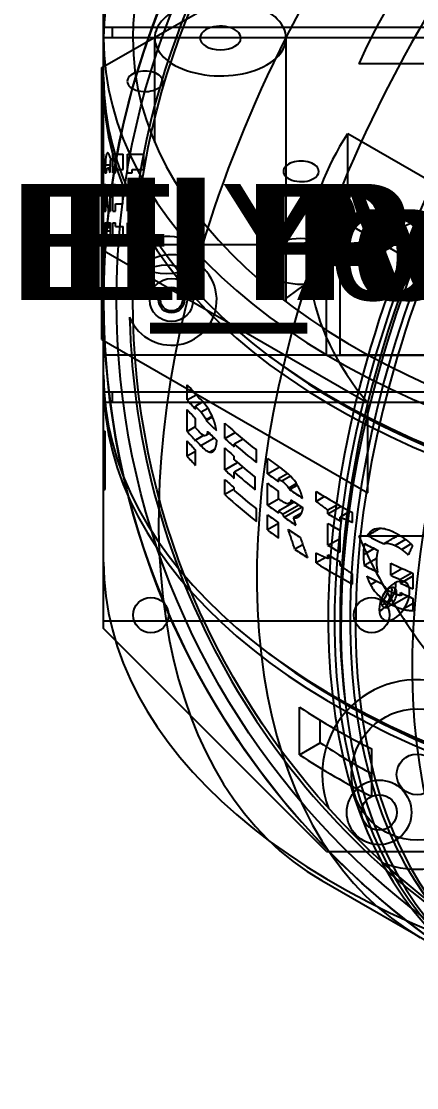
# Model space of a CAD drawing. Header units: millimetres. Extents: x 183.8 to 236.3, y 123.2 to 173.9.
# Drawn here: x 183.77 to 195.68, y 124.75 to 156.9 of the extents above; entities that cross this region are included whole.
import ezdxf
from ezdxf.enums import TextEntityAlignment as Align

# ---------------------------------------------------------------- set-up
doc = ezdxf.new("R2010")
doc.units = ezdxf.units.MM
for name, color, linetype in [('A_08_Drums_Az_Drum', 7, 'CONTINUOUS'), ('A_08_Drums_El_Pod_Cover_L', 7, 'CONTINUOUS'), ('A_08_Drums_El_Pod_Cover_R', 7, 'CONTINUOUS'), ('A_08_Drums_El_Pod_Ring_L', 7, 'CONTINUOUS'), ('A_08_Drums_El_Pod_Ring_R', 7, 'CONTINUOUS'), ('A_08_Drums_Yoke_Plate', 7, 'CONTINUOUS'), ('V_08_Drums_Az_Drum_0', 7, 'CONTINUOUS'), ('V_08_Drums_Az_Drum_1', 7, 'CONTINUOUS'), ('V_08_Drums_Az_Drum_2', 7, 'CONTINUOUS'), ('V_08_Drums_Az_Drum_3', 7, 'CONTINUOUS'), ('V_08_Drums_El_Pod_Cover_L_2', 7, 'CONTINUOUS'), ('V_08_Drums_El_Pod_Cover_L_3', 7, 'CONTINUOUS'), ('V_08_Drums_El_Pod_Cover_R_2', 7, 'CONTINUOUS'), ('V_08_Drums_El_Pod_Cover_R_3', 7, 'CONTINUOUS'), ('V_08_Drums_El_Pod_Ring_L_2', 7, 'CONTINUOUS'), ('V_08_Drums_El_Pod_Ring_L_3', 7, 'CONTINUOUS'), ('V_08_Drums_El_Pod_Ring_R_2', 7, 'CONTINUOUS'), ('V_08_Drums_El_Pod_Ring_R_3', 7, 'CONTINUOUS'), ('V_08_Drums_Yoke_Plate_0', 7, 'CONTINUOUS'), ('V_08_Drums_Yoke_Plate_1', 7, 'CONTINUOUS'), ('V_08_Drums_Yoke_Plate_2', 7, 'CONTINUOUS'), ('V_08_Drums_Yoke_Plate_3', 7, 'CONTINUOUS')]:
    doc.layers.add(name, color=color, linetype=linetype)
doc.styles.get("Standard").update_dxf_attribs({"font": 'arial.ttf'})

msp = doc.modelspace()

# ---------------------------------------------------------------- linework, layer by layer
at = {"layer": 'V_08_Drums_Az_Drum_0'}
for p, q in [((186.25, 156.725), (186.25, 158.176)), ((186.514, 156.417), (186.514, 156.725)), ((186.25, 145.729), (186.25, 156.417)), ((186.514, 145.421), (186.514, 145.729)), ((186.25, 138.824), (186.25, 145.421))]:
    msp.add_line(p, q, dxfattribs=at)
for points in [[(186.25, 156.725), (186.845, 156.725), (188.602, 156.725), (191.432, 156.725), (195.192, 156.725), (199.695, 156.725), (204.715, 156.725), (210, 156.725), (215.285, 156.725), (220.305, 156.725), (224.808, 156.725), (228.568, 156.725), (231.398, 156.725), (233.155, 156.725), (233.75, 156.725)], [(186.25, 156.417), (186.845, 156.417), (188.602, 156.417), (191.432, 156.417), (195.192, 156.417), (199.695, 156.417), (204.715, 156.417), (210, 156.417), (215.285, 156.417), (220.305, 156.417), (224.808, 156.417), (228.568, 156.417), (231.398, 156.417), (233.155, 156.417), (233.75, 156.417)], [(186.25, 145.729), (186.845, 145.729), (188.602, 145.729), (191.432, 145.729), (195.192, 145.729), (199.695, 145.729), (204.715, 145.729), (210, 145.729), (215.285, 145.729), (220.305, 145.729), (224.808, 145.729), (228.568, 145.729), (231.398, 145.729), (233.155, 145.729), (233.75, 145.729)], [(186.25, 145.421), (186.845, 145.421), (188.602, 145.421), (191.432, 145.421), (195.192, 145.421), (199.695, 145.421), (204.715, 145.421), (210, 145.421), (215.285, 145.421), (220.305, 145.421), (224.808, 145.421), (228.568, 145.421), (231.398, 145.421), (233.155, 145.421), (233.75, 145.421)], [(186.25, 138.824), (186.845, 138.824), (188.602, 138.824), (191.432, 138.824), (195.192, 138.824), (199.695, 138.824), (204.715, 138.824), (210, 138.824), (215.285, 138.824), (220.305, 138.824), (224.808, 138.824), (228.568, 138.824), (231.398, 138.824), (233.155, 138.824), (233.75, 138.824)]]:
    msp.add_open_spline(points, degree=1, dxfattribs=at)
at = {"layer": 'V_08_Drums_Az_Drum_1'}
for centre, radius in [((210, 148.5), 23.75), ((210, 148.5), 22.87), ((195.694, 134.194), 1.979), ((195.694, 134.194), 0.616)]:
    msp.add_circle(centre, radius, dxfattribs=at)
for start, end in [(0, -159.1293), (-110.8707, 0)]:
    msp.add_arc((195.694, 134.194), 2.859, start, end, dxfattribs=at)
at = {"layer": 'V_08_Drums_Az_Drum_2'}
for p, q in [((186.25, 156.725), (186.25, 158.176)), ((186.514, 156.417), (186.514, 156.725)), ((186.25, 152.898), (186.25, 156.417)), ((186.262, 152.529), (186.262, 152.898)), ((186.525, 152.335), (186.525, 152.898)), ((186.841, 152.436), (186.841, 152.898)), ((186.974, 152.335), (186.974, 152.898)), ((187.46, 152.436), (187.46, 152.898)), ((186.251, 152.335), (186.251, 152.469)), ((186.445, 152.567), (186.298, 152.567)), ((186.441, 152.473), (186.377, 152.473)), ((186.439, 152.442), (186.405, 152.442)), ((186.61, 152.335), (186.61, 152.436)), ((187.111, 152.335), (187.111, 152.436)), ((186.25, 151.983), (186.25, 152.335)), ((186.525, 152.335), (186.61, 152.335)), ((186.974, 152.335), (187.111, 152.335)), ((186.251, 151.174), (186.251, 151.983)), ((186.525, 151.174), (186.525, 151.983)), ((186.525, 151.983), (186.61, 151.983)), ((186.61, 151.86), (186.61, 151.983)), ((186.829, 151.398), (186.829, 151.86)), ((186.974, 151.174), (186.974, 151.983)), ((186.974, 151.983), (187.111, 151.983)), ((187.111, 151.86), (187.111, 151.983)), ((187.442, 151.398), (187.442, 151.86)), ((186.314, 151.549), (186.28, 151.549)), ((186.361, 151.302), (186.361, 151.745)), ((186.459, 151.745), (186.361, 151.745)), ((186.459, 151.174), (186.459, 151.745)), ((186.25, 150.822), (186.25, 151.174)), ((186.399, 151.174), (186.399, 151.302)), ((186.459, 151.302), (186.399, 151.302)), ((186.399, 151.174), (186.459, 151.174)), ((186.525, 151.174), (186.61, 151.174)), ((186.61, 151.174), (186.61, 151.398)), ((186.974, 151.174), (187.111, 151.174)), ((187.111, 151.174), (187.111, 151.398)), ((186.251, 150.688), (186.251, 150.822)), ((186.399, 150.714), (186.399, 150.822)), ((186.399, 150.822), (186.459, 150.822)), ((186.459, 150.374), (186.459, 150.822)), ((186.525, 150.259), (186.525, 150.822)), ((186.525, 150.822), (186.61, 150.822)), ((186.61, 150.721), (186.61, 150.822)), ((186.974, 150.259), (186.974, 150.822)), ((186.974, 150.822), (187.111, 150.822)), ((187.111, 150.721), (187.111, 150.822)), ((186.262, 150.259), (186.262, 150.629)), ((186.459, 150.579), (186.297, 150.579)), ((186.459, 150.677), (186.368, 150.677)), ((186.459, 150.688), (186.384, 150.688)), ((186.459, 150.714), (186.399, 150.714)), ((186.841, 150.259), (186.841, 150.721)), ((187.46, 150.259), (187.46, 150.721)), ((186.25, 145.729), (186.25, 150.259)), ((186.514, 145.421), (186.514, 145.729)), ((186.25, 144.542), (186.25, 145.421)), ((186.3, 142.782), (186.3, 144.542)), ((186.25, 138.824), (186.25, 142.782))]:
    msp.add_line(p, q, dxfattribs=at)
for points, degree in [([(186.25, 156.725), (186.399, 156.725), (186.845, 156.725), (187.583, 156.725), (188.602, 156.725), (189.89, 156.725), (191.432, 156.725), (193.206, 156.725), (195.192, 156.725), (197.364, 156.725), (199.695, 156.725), (202.156, 156.725), (204.715, 156.725), (207.341, 156.725), (210, 156.725)], 1), ([(186.25, 156.417), (186.399, 156.417), (186.845, 156.417), (187.583, 156.417), (188.602, 156.417), (189.89, 156.417), (191.432, 156.417), (193.206, 156.417), (195.192, 156.417), (197.364, 156.417), (199.695, 156.417), (202.156, 156.417), (204.715, 156.417), (207.341, 156.417), (210, 156.417)], 1), ([(186.25, 152.898), (186.25, 152.898), (186.262, 152.898)], 2), ([(186.414, 152.891), (186.392, 152.936), (186.371, 152.935)], 2), ([(186.456, 152.773), (186.435, 152.848), (186.414, 152.891)], 2), ([(186.456, 152.773), (186.434, 152.344)], 1), ([(186.525, 152.898), (186.654, 152.898), (186.841, 152.898)], 2), ([(186.974, 152.898), (187.187, 152.898), (187.46, 152.898)], 2), ([(186.262, 152.529), (186.254, 152.499), (186.251, 152.469)], 2), ([(186.298, 152.567), (186.292, 152.457), (186.289, 152.335)], 2), ([(186.335, 152.335), (186.35, 152.475), (186.377, 152.473)], 2), ([(186.377, 152.473), (186.39, 152.473), (186.405, 152.442)], 2), ([(186.405, 152.442), (186.42, 152.409), (186.434, 152.344)], 2), ([(186.61, 152.436), (186.712, 152.436), (186.841, 152.436)], 2), ([(187.111, 152.436), (187.271, 152.436), (187.46, 152.436)], 2), ([(186.25, 152.335), (186.251, 152.335)], 1), ([(186.289, 152.335), (186.308, 152.335), (186.335, 152.335)], 2), ([(186.289, 152.335), (186.335, 152.335)], 1), ([(186.525, 152.335), (186.565, 152.335), (186.61, 152.335)], 2), ([(186.974, 152.335), (187.04, 152.335), (187.111, 152.335)], 2), ([(186.25, 151.983), (186.251, 151.983)], 1), ([(186.282, 151.983), (186.28, 151.549)], 1), ([(186.282, 151.983), (186.297, 151.983), (186.318, 151.983)], 2), ([(186.282, 151.983), (186.318, 151.983)], 1), ([(186.314, 151.56), (186.313, 151.775), (186.318, 151.983)], 2), ([(186.525, 151.983), (186.565, 151.983), (186.61, 151.983)], 2), ([(186.61, 151.86), (186.707, 151.86), (186.829, 151.86)], 2), ([(186.974, 151.983), (187.04, 151.983), (187.111, 151.983)], 2), ([(187.111, 151.86), (187.264, 151.86), (187.442, 151.86)], 2), ([(186.28, 151.549), (186.282, 151.174)], 1), ([(186.317, 151.174), (186.313, 151.365), (186.314, 151.56)], 2), ([(186.361, 151.745), (186.402, 151.745), (186.459, 151.745)], 2), ([(186.25, 151.174), (186.251, 151.174)], 1), ([(186.282, 151.174), (186.296, 151.174), (186.317, 151.174)], 2), ([(186.282, 151.174), (186.317, 151.174)], 1), ([(186.361, 151.302), (186.399, 151.302)], 1), ([(186.399, 151.174), (186.426, 151.174), (186.459, 151.174)], 2), ([(186.525, 151.174), (186.565, 151.174), (186.61, 151.174)], 2), ([(186.61, 151.398), (186.707, 151.398), (186.829, 151.398)], 2), ([(186.974, 151.174), (187.04, 151.174), (187.111, 151.174)], 2), ([(187.111, 151.398), (187.264, 151.398), (187.442, 151.398)], 2), ([(186.25, 150.822), (186.251, 150.822)], 1), ([(186.288, 150.822), (186.306, 150.822), (186.332, 150.822)], 2), ([(186.288, 150.822), (186.291, 150.695), (186.297, 150.579)], 2), ([(186.288, 150.822), (186.332, 150.822)], 1), ([(186.368, 150.677), (186.353, 150.674), (186.339, 150.73), (186.332, 150.822)], 3), ([(186.399, 150.822), (186.426, 150.822), (186.459, 150.822)], 2), ([(186.525, 150.822), (186.565, 150.822), (186.61, 150.822)], 2), ([(186.974, 150.822), (187.04, 150.822), (187.111, 150.822)], 2), ([(186.251, 150.688), (186.254, 150.658), (186.262, 150.629)], 2), ([(186.384, 150.688), (186.376, 150.677), (186.368, 150.677)], 2), ([(186.399, 150.714), (186.384, 150.688)], 1), ([(186.61, 150.721), (186.712, 150.721), (186.841, 150.721)], 2), ([(187.111, 150.721), (187.271, 150.721), (187.46, 150.721)], 2), ([(186.25, 150.259), (186.25, 150.259), (186.262, 150.259)], 2), ([(186.367, 150.222), (186.388, 150.221), (186.411, 150.256)], 2), ([(186.411, 150.256), (186.435, 150.293), (186.459, 150.374)], 2), ([(186.525, 150.259), (186.654, 150.259), (186.841, 150.259)], 2), ([(186.974, 150.259), (187.187, 150.259), (187.46, 150.259)], 2), ([(186.25, 145.729), (186.399, 145.729), (186.845, 145.729), (187.583, 145.729), (188.602, 145.729), (189.89, 145.729), (191.432, 145.729), (193.206, 145.729), (195.192, 145.729), (197.364, 145.729), (199.695, 145.729), (202.156, 145.729), (204.715, 145.729), (207.341, 145.729), (210, 145.729)], 1), ([(186.25, 145.421), (186.399, 145.421), (186.845, 145.421), (187.583, 145.421), (188.602, 145.421), (189.89, 145.421), (191.432, 145.421), (193.206, 145.421), (195.192, 145.421), (197.364, 145.421), (199.695, 145.421), (202.156, 145.421), (204.715, 145.421), (207.341, 145.421), (210, 145.421)], 1), ([(186.25, 144.542), (186.25, 144.542), (186.3, 144.542)], 2), ([(186.25, 142.782), (186.25, 142.782), (186.3, 142.782)], 2), ([(186.25, 138.824), (186.399, 138.824), (186.845, 138.824), (187.583, 138.824), (188.602, 138.824), (189.89, 138.824), (191.432, 138.824), (193.206, 138.824), (195.192, 138.824), (197.364, 138.824), (199.695, 138.824), (202.156, 138.824), (204.715, 138.824), (207.341, 138.824), (210, 138.824)], 1)]:
    msp.add_open_spline(points, degree=degree, dxfattribs=at)
for points, knots in [([(186.371, 152.935), (186.354, 152.937), (186.34, 152.911), (186.328, 152.858), (186.314, 152.794), (186.304, 152.688), (186.298, 152.567)], [0, 0, 0, 0, 0.454529, 0.454529, 0.454529, 1, 1, 1, 1]), ([(186.297, 150.579), (186.302, 150.473), (186.31, 150.378), (186.321, 150.316), (186.334, 150.251), (186.349, 150.22), (186.367, 150.222)], [0, 0, 0, 0, 0.48643, 0.48643, 0.48643, 1, 1, 1, 1])]:
    msp.add_open_spline(points, degree=3, knots=knots, dxfattribs=at)
at = {"layer": 'V_08_Drums_Az_Drum_3'}
for p, q in [((186.25, 155.215), (186.25, 156.4)), ((187.789, 153.252), (187.789, 156.4)), ((191.748, 148.444), (191.748, 156.4)), ((186.25, 146.238), (186.25, 154.964)), ((186.25, 140.6), (186.25, 145.986)), ((188.77, 145.485), (188.77, 145.945)), ((188.77, 145.485), (189.041, 145.642)), ((189.244, 145.425), (189.019, 145.295)), ((188.77, 144.537), (188.77, 145.198)), ((189.019, 145.206), (189.019, 145.295)), ((189.393, 145.233), (189.187, 145.115)), ((189.019, 144.649), (189.019, 144.919)), ((189.526, 144.993), (189.335, 144.883)), ((189.9, 144.327), (189.9, 144.787)), ((188.77, 144.537), (189.019, 144.681)), ((189.261, 144.418), (189.019, 144.278)), ((189.441, 144.479), (189.333, 144.417)), ((189.9, 144.327), (190.213, 144.508)), ((188.77, 143.79), (188.77, 144.25)), ((189.019, 144.258), (189.019, 144.278)), ((189.584, 144.338), (189.18, 144.105)), ((190.45, 144.305), (190.187, 144.153)), ((190.187, 144.07), (190.187, 144.153)), ((189.019, 143.934), (188.77, 143.79)), ((189.019, 143.511), (189.019, 143.971)), ((189.606, 144.003), (189.454, 143.915)), ((189.9, 143.379), (189.9, 144.04)), ((190.187, 143.682), (190.187, 143.783)), ((190.853, 143.601), (190.853, 143.979)), ((189.9, 143.379), (190.282, 143.6)), ((190.45, 143.457), (190.187, 143.305)), ((191.189, 143.261), (191.189, 143.72)), ((191.189, 143.261), (191.54, 143.463)), ((189.9, 142.632), (189.9, 143.092)), ((190.187, 143.122), (190.187, 143.305)), ((190.819, 142.78), (190.819, 143.157)), ((191.801, 143.265), (191.523, 143.105)), ((191.523, 143.016), (191.523, 143.105)), ((191.88, 143.19), (191.617, 143.038)), ((190.187, 142.798), (189.9, 142.632)), ((190.187, 142.753), (190.187, 142.835)), ((191.189, 142.313), (191.189, 142.973)), ((192.063, 142.962), (191.829, 142.827)), ((191.189, 142.313), (191.523, 142.505)), ((191.523, 142.504), (191.523, 142.729)), ((192.654, 142.423), (192.654, 142.725)), ((192.908, 142.57), (192.654, 142.423)), ((190.853, 141.824), (190.853, 142.201)), ((191.993, 142.404), (191.523, 142.133)), ((191.523, 142.068), (191.523, 142.133)), ((192.131, 142.312), (191.657, 142.038)), ((191.685, 141.954), (192.213, 142.258)), ((193.311, 142.335), (193.009, 142.161)), ((193.009, 142.051), (193.407, 142.281)), ((193.009, 142.051), (193.009, 142.161)), ((193.68, 142.129), (193.372, 141.951)), ((191.189, 141.566), (191.189, 142.025)), ((192.215, 142.073), (191.962, 141.928)), ((193.372, 141.841), (193.372, 141.951)), ((193.75, 141.789), (193.75, 142.091)), ((191.523, 141.759), (191.189, 141.566)), ((191.523, 141.321), (191.523, 141.781)), ((193.009, 141.103), (193.009, 141.764)), ((193.372, 140.893), (193.372, 141.554)), ((194.401, 141.582), (194.308, 141.528)), ((193.009, 141.103), (193.372, 141.312)), ((195.344, 141.282), (195.029, 141.1)), ((192.251, 141.12), (192.013, 140.982)), ((192.654, 140.57), (192.654, 140.872)), ((194.402, 141.004), (194.077, 140.816)), ((195.514, 141.143), (195.231, 140.98)), ((192.942, 140.737), (192.654, 140.57)), ((193.009, 140.706), (193.009, 140.816)), ((193.103, 140.76), (193.009, 140.706)), ((193.372, 140.496), (193.372, 140.606)), ((194.905, 140.201), (194.905, 140.563)), ((193.75, 139.936), (193.75, 140.238)), ((195.252, 140.402), (194.905, 140.201)), ((195.543, 140.271), (195.191, 140.068)), ((195.191, 139.964), (195.575, 140.186)), ((195.575, 139.79), (195.575, 140.256)), ((194.475, 140.019), (194.291, 139.913)), ((195.191, 139.964), (195.191, 140.068)), ((195.428, 139.568), (194.957, 139.296)), ((195.191, 139.588), (195.191, 139.676)), ((195.276, 139.637), (195.191, 139.588)), ((195.575, 139.348), (195.275, 139.175)), ((195.575, 139.137), (195.575, 139.503)), ((192.153, 134.785), (192.153, 136.221)), ((192.776, 135.144), (192.776, 135.827)), ((192.153, 134.785), (192.776, 135.144)), ((194.33, 133.528), (194.33, 134.964))]:
    msp.add_line(p, q, dxfattribs=at)
for centre, major_axis, start_param, end_param in [((210, 156.4), (23.75, 0), 0, 3.141593), ((210, 156.4), (22.87, 0), 0, 3.141593), ((189.769, 156.4), (1.979, 0), 0, 3.141593), ((189.769, 156.4), (-0.616, 0), -0.785398, 0), ((189.769, 156.4), (-0.616, 0), -3.141593, -0.785398), ((210, 156.4), (23.75, 0), 3.141593, 5.497787), ((210, 156.4), (22.87, 0), 3.141593, 5.497787), ((189.769, 156.4), (1.979, 0), 3.141593, 5.497787), ((189.769, 156.4), (-0.616, 0), 0, -3.141593), ((189.769, 156.4), (1.979, 0), 5.497787, 0), ((210, 155.215), (23.75, 0), 3.141593, 5.497787), ((210, 154.964), (23.75, 0), 3.132426, 3.141593), ((210, 154.964), (23.75, 0), 3.141593, 5.497787), ((210, 140.6), (22.87, 0), 1.693304, 2.494893), ((210, 154.964), (23.486, 0), 3.785378, 5.497787), ((210, 146.238), (23.75, 0), 3.141593, 5.497787), ((210, 145.986), (23.75, 0), 3.132426, 3.141593), ((210, 145.986), (23.75, 0), 3.141593, 5.497787), ((210, 152.091), (23.75, 0), 3.6064, 3.64502), ((210, 151.631), (23.75, 0), 3.6064, 3.629267), ((210, 151.344), (23.75, 0), 3.6064, 3.629267), ((210, 151.72), (23.75, 0), 3.629267, 3.644213), ((210, 151.631), (23.75, 0), 3.657478, 3.682968), ((210, 152.091), (23.75, 0), 3.703376, 3.774675), ((210, 150.683), (23.75, 0), 3.6064, 3.629267), ((210, 151.074), (23.75, 0), 3.629267, 3.641131), ((210, 151.344), (23.75, 0), 3.660838, 3.68404), ((210, 150.396), (23.75, 0), 3.6064, 3.629267), ((210, 150.703), (23.75, 0), 3.629267, 3.643564), ((210, 151.631), (23.75, 0), 3.703376, 3.72566), ((210, 151.714), (23.75, 0), 3.72566, 3.774675), ((210, 149.936), (23.75, 0), 3.6064, 3.629267), ((210, 151.344), (23.75, 0), 3.703376, 3.72566), ((210, 151.243), (23.75, 0), 3.72566, 3.772312), ((210, 152.091), (23.75, 0), 3.79825, 3.828165), ((210, 150.683), (23.75, 0), 3.703376, 3.72566), ((210, 150.396), (23.75, 0), 3.703376, 3.72566), ((210, 150.866), (23.75, 0), 3.72566, 3.772312), ((210, 151.631), (23.75, 0), 3.79825, 3.82097), ((210, 151.72), (23.75, 0), 3.82097, 3.827229), ((210, 151.344), (23.75, 0), 3.79825, 3.82097), ((210, 151.631), (23.75, 0), 3.842733, 3.867592), ((210, 149.936), (23.75, 0), 3.703376, 3.774675), ((210, 150.314), (23.75, 0), 3.72566, 3.774675), ((210, 151.119), (23.75, 0), 3.82097, 3.827697), ((210, 151.344), (23.75, 0), 3.845546, 3.868481), ((210, 152.091), (23.75, 0), 3.893526, 3.958895), ((210, 150.683), (23.75, 0), 3.79825, 3.82097), ((210, 150.748), (23.75, 0), 3.82097, 3.829886), ((210, 150.396), (23.75, 0), 3.79825, 3.82097), ((210, 150.683), (23.75, 0), 3.831747, 3.854806), ((210, 151.631), (23.75, 0), 3.915162, 3.936793), ((210, 149.936), (23.75, 0), 3.79825, 3.82097), ((210, 150.396), (23.75, 0), 3.839986, 3.863411), ((210, 151.344), (23.75, 0), 3.915162, 3.936793), ((210, 151.344), (23.75, 0), 3.979296, 4.002531), ((210, 151.631), (23.75, 0), 3.98425, 4.011768), ((210, 149.936), (23.75, 0), 3.853157, 3.877169), ((210, 150.683), (23.75, 0), 3.915162, 3.936793), ((210, 140.6), (23.75, 0), 3.141593, 5.497787), ((210, 149.936), (23.75, 0), 3.893526, 3.958895), ((210, 150.396), (23.75, 0), 3.915162, 3.936793), ((210, 151.15), (23.75, 0), 4.023622, 4.059655), ((210, 150.683), (23.75, 0), 3.978889, 4.002088), ((210, 150.787), (23.75, 0), 4.023622, 4.039112), ((210, 150.396), (23.75, 0), 3.983385, 4.010009), ((210, 150.683), (23.75, 0), 4.039112, 4.059655), ((210, 150.396), (23.75, 0), 4.039112, 4.059655), ((210, 145.986), (23.486, 0), 3.785378, 5.497787), ((210, 145.268), (23.75, 0), 3.862131, 3.991851), ((210, 143.832), (22.87, 0), 3.859632, 3.957558), ((210, 143.832), (23.75, 0), 3.862131, 3.991851)]:
    msp.add_ellipse(centre, major_axis=major_axis, ratio=0.57735, start_param=start_param, end_param=end_param, dxfattribs=at)
for points, degree in [([(189.544, 144.951), (189.462, 145.158), (189.322, 145.346), (189.197, 145.476)], 3), ([(189.187, 145.115), (189.245, 145.055), (189.303, 144.972), (189.335, 144.883)], 3), ([(189.335, 144.883), (189.341, 144.867)], 1), ([(189.341, 144.867), (189.533, 144.978)], 1), ([(189.646, 144.565), (189.624, 144.745), (189.544, 144.951)], 2), ([(189.325, 144.412), (189.284, 144.391), (189.217, 144.436), (189.152, 144.506)], 3), ([(189.329, 144.414), (189.325, 144.412)], 1), ([(189.38, 144.54), (189.374, 144.446), (189.329, 144.414)], 2), ([(189.441, 144.479), (189.329, 144.414)], 1), ([(189.18, 144.105), (189.275, 144.005), (189.375, 143.926), (189.454, 143.915)], 3), ([(189.611, 144.013), (189.654, 144.116), (189.659, 144.265)], 2), ([(189.454, 143.915), (189.505, 143.908), (189.543, 143.93)], 2), ([(189.543, 143.93), (189.586, 143.956), (189.611, 144.013)], 2), ([(192.094, 142.911), (191.983, 143.108), (191.801, 143.282), (191.631, 143.399)], 3), ([(191.617, 143.038), (191.696, 142.983), (191.776, 142.911), (191.829, 142.827)], 3), ([(191.829, 142.827), (191.852, 142.786)], 1), ([(191.852, 142.786), (192.088, 142.922)], 1), ([(192.239, 142.528), (192.208, 142.709), (192.094, 142.911)], 2), ([(191.896, 142.469), (191.886, 142.401), (191.84, 142.37)], 2), ([(191.84, 142.37), (191.793, 142.34), (191.706, 142.373), (191.624, 142.432)], 3), ([(191.949, 142.433), (191.84, 142.37)], 1), ([(192.177, 142.013), (192.242, 142.096), (192.253, 142.232)], 2), ([(193.009, 142.161), (192.829, 142.291), (192.654, 142.423)], 2), ([(191.685, 141.954), (191.657, 142.038)], 1), ([(191.962, 141.928), (192.051, 141.922), (192.114, 141.959)], 2), ([(191.962, 141.928), (192.039, 141.712)], 1), ([(192.114, 141.959), (192.15, 141.98), (192.177, 142.013)], 2), ([(193.75, 141.789), (193.559, 141.869), (193.372, 141.951)], 2), ([(192.013, 140.982), (191.81, 141.579)], 1), ([(194.195, 141.397), (194.568, 141.612)], 1), ([(194.308, 141.528), (194.239, 141.473), (194.195, 141.397)], 2), ([(194.353, 141.559), (194.308, 141.528)], 1), ([(195.293, 141.318), (195.143, 141.423), (194.985, 141.497)], 2), ([(192.173, 141.336), (192.391, 140.735)], 1), ([(194.107, 141.155), (194.076, 140.995), (194.077, 140.816)], 2), ([(194.689, 141.149), (195.145, 141.413)], 1), ([(194.689, 141.149), (194.771, 141.184), (194.898, 141.162), (195.029, 141.1)], 3), ([(195.557, 141.103), (195.435, 141.219), (195.293, 141.318)], 2), ([(192.654, 140.872), (192.829, 140.788), (193.009, 140.706)], 2), ([(194.479, 140.62), (194.477, 140.796), (194.522, 140.944)], 2), ([(195.029, 141.1), (195.131, 141.051), (195.231, 140.98)], 2), ([(195.231, 140.98), (195.336, 140.905), (195.425, 140.812)], 2), ([(195.557, 141.103), (195.425, 140.812)], 1), ([(194.077, 140.816), (194.076, 140.662), (194.1, 140.498)], 2), ([(194.1, 140.498), (194.482, 140.718)], 1), ([(194.514, 140.287), (194.478, 140.461), (194.479, 140.62)], 2), ([(193.372, 140.496), (193.559, 140.366), (193.75, 140.238)], 2), ([(194.179, 140.169), (194.222, 140.043), (194.291, 139.913)], 2), ([(194.965, 139.663), (194.842, 139.718), (194.726, 139.82), (194.657, 139.93)], 3), ([(195.083, 139.616), (195.027, 139.633), (194.965, 139.663)], 2), ([(195.191, 139.588), (195.138, 139.6), (195.083, 139.616)], 2), ([(194.957, 139.296), (195.12, 139.218), (195.275, 139.175)], 2), ([(195.275, 139.175), (195.431, 139.134), (195.575, 139.137)], 2)]:
    msp.add_open_spline(points, degree=degree, dxfattribs=at)
for points, knots in [([(194.985, 141.497), (194.858, 141.557), (194.732, 141.599), (194.621, 141.609), (194.512, 141.618), (194.423, 141.601), (194.353, 141.559)], [0, 0, 0, 0, 0.4545294, 0.4545294, 0.4545294, 0.8987756, 0.8987756, 0.8987756, 0.8987756]), ([(194.291, 139.913), (194.355, 139.791), (194.443, 139.675), (194.556, 139.565), (194.675, 139.453), (194.816, 139.362), (194.957, 139.296)], [0, 0, 0, 0, 0.48643, 0.48643, 0.48643, 1, 1, 1, 1])]:
    msp.add_open_spline(points, degree=3, knots=knots, dxfattribs=at)
at = {"layer": 'V_08_Drums_El_Pod_Cover_L_2'}
for centre, radius in [((210, 148.5), 23.75), ((188.294, 148.5), 0.331)]:
    msp.add_circle(centre, radius, dxfattribs=at)
at = {"layer": 'V_08_Drums_El_Pod_Cover_L_3'}
for centre, major_axis, start_param, end_param in [((209.807, 148.611), (-11.875, -20.568), 3.926991, 0), ((210.193, 148.389), (-11.875, -20.568), 3.926991, 0), ((194.844, 139.527), (-0.165, -0.287), 3.926991, 0), ((194.708, 139.606), (-0.165, -0.287), 0.424413, 2.71718), ((194.844, 139.527), (-0.165, -0.287), 0, 3.141593), ((194.844, 139.527), (-0.165, -0.287), 3.141593, 3.926991)]:
    msp.add_ellipse(centre, major_axis=major_axis, ratio=0.57735, start_param=start_param, end_param=end_param, dxfattribs=at)
at = {"layer": 'V_08_Drums_El_Pod_Cover_R_2'}
for centre, radius in [((210, 148.5), 23.75), ((210, 148.5), 23.361), ((188.294, 148.5), 0.652), ((188.294, 148.5), 0.331)]:
    msp.add_circle(centre, radius, dxfattribs=at)
at = {"layer": 'V_08_Drums_El_Pod_Cover_R_3'}
for centre, major_axis, start_param, end_param in [((209.807, 148.611), (-11.875, -20.568), 3.926991, 0), ((210.193, 148.389), (-11.875, -20.568), 3.926991, 0), ((210.193, 148.389), (-11.68, -20.231), 3.926991, 0), ((210.358, 148.293), (-11.68, -20.231), 3.926991, 0), ((195.009, 139.432), (0.326, 0.565), 0, -3.141593), ((194.595, 139.671), (0.326, 0.565), -2.356194, -0.68845), ((195.009, 139.432), (0.326, 0.565), -2.356194, 0), ((194.595, 139.671), (0.165, 0.287), -2.356194, -0.742688), ((194.595, 139.671), (0.165, 0.287), -2.398905, -2.356194), ((194.595, 139.671), (0.326, 0.565), -2.453143, -2.356194), ((195.009, 139.432), (0.326, 0.565), -3.141593, -2.356194)]:
    msp.add_ellipse(centre, major_axis=major_axis, ratio=0.57735, start_param=start_param, end_param=end_param, dxfattribs=at)
at = {"layer": 'V_08_Drums_El_Pod_Ring_L_2'}
msp.add_circle((210, 148.5), 23.75, dxfattribs=at)
at = {"layer": 'V_08_Drums_El_Pod_Ring_L_3'}
for centre, major_axis, end_param in [((207.66, 149.851), (-11.875, -20.568), 0), ((210, 148.5), (-11.875, -20.568), 0), ((210.193, 148.389), (-11.875, -20.568), 0), ((210, 148.5), (-11.758, -20.366), 5.63855), ((212.34, 147.149), (-11.875, -20.568), 0)]:
    msp.add_ellipse(centre, major_axis=major_axis, ratio=0.57735, start_param=3.926991, end_param=end_param, dxfattribs=at)
at = {"layer": 'V_08_Drums_El_Pod_Ring_R_2'}
msp.add_circle((188.294, 148.5), 0.389, dxfattribs=at)
for centre, radius, start, end in [((210, 148.5), 23.75, 90, -92.819), ((210, 148.5), 22.971, 121.2978, 178.7022), ((210, 148.5), 22.971, 121.2978, 178.7022), ((188.294, 148.5), 1.363, 90, 157.5551), ((188.294, 148.5), 1.363, -157.5551, 90), ((210, 148.5), 22.971, -178.7022, -121.2978), ((210, 148.5), 22.971, -178.7022, -121.2978)]:
    msp.add_arc(centre, radius, start, end, dxfattribs=at)
at = {"layer": 'V_08_Drums_El_Pod_Ring_R_3'}
msp.add_line((192.825, 130.992), (198.125, 127.932), dxfattribs=at)
for centre, major_axis, end_param in [((204.7, 151.56), (-11.875, -20.568), 0), ((210, 148.5), (-11.875, -20.568), 0), ((210.193, 148.389), (-11.875, -20.568), 0), ((210, 148.5), (-11.758, -20.366), 5.63855)]:
    msp.add_ellipse(centre, major_axis=major_axis, ratio=0.57735, start_param=3.926991, end_param=end_param, dxfattribs=at)
at = {"layer": 'V_08_Drums_Yoke_Plate_0'}
for p, q in [((186.25, 146.838), (186.25, 150.162)), ((192.968, 150.162), (186.25, 150.162)), ((192.968, 150.162), (204.3, 150.162)), ((192.968, 146.838), (192.968, 150.162)), ((192.968, 146.838), (186.25, 146.838)), ((192.968, 146.838), (204.3, 146.838))]:
    msp.add_line(p, q, dxfattribs=at)
at = {"layer": 'V_08_Drums_Yoke_Plate_1'}
for p, q in [((186.25, 138.593), (186.25, 158.407)), ((226.066, 155.625), (193.934, 155.625)), ((226.066, 141.375), (193.934, 141.375)), ((192.968, 131.875), (186.25, 138.593)), ((192.968, 131.875), (204.3, 131.875))]:
    msp.add_line(p, q, dxfattribs=at)
for centre, radius in [((187.675, 139), 0.534), ((194.325, 139), 0.534), ((194.55, 133.05), 0.974), ((194.55, 133.05), 0.534)]:
    msp.add_circle(centre, radius, dxfattribs=at)
for start, end in [(108.9246, 156.0835), (-156.0835, -137.6935)]:
    msp.add_arc((210, 148.5), 17.575, start, end, dxfattribs=at)
at = {"layer": 'V_08_Drums_Yoke_Plate_2'}
for p, q in [((200.093, 150.162), (193.375, 150.162)), ((193.375, 146.838), (193.375, 150.162)), ((200.093, 146.838), (193.375, 146.838))]:
    msp.add_line(p, q, dxfattribs=at)
at = {"layer": 'V_08_Drums_Yoke_Plate_3'}
for p, q in [((186.201, 155.509), (200.212, 163.598)), ((186.201, 150.024), (186.201, 155.509)), ((216.322, 140.39), (193.602, 153.508)), ((193.602, 150.793), (193.602, 153.508)), ((193.085, 149.897), (193.085, 150.771)), ((212.603, 139.822), (193.602, 150.793)), ((192.444, 148.993), (192.444, 150.334)), ((186.201, 150.024), (194.214, 145.397)), ((186.201, 147.309), (186.201, 150.024)), ((192.797, 149.22), (192.797, 150.095)), ((186.201, 147.309), (194.214, 142.682)), ((194.214, 142.682), (194.214, 145.397))]:
    msp.add_line(p, q, dxfattribs=at)
for centre, major_axis, start_param, end_param in [((187.496, 155.093), (0.534, 0), 0, 3.141593), ((187.496, 155.093), (0.534, 0), 3.141593, 5.497787), ((187.496, 155.093), (0.534, 0), 5.497787, 0), ((210, 149.857), (17.575, 0), 2.773617, 3.094582), ((192.199, 152.378), (0.534, 0), 0, 3.141593), ((192.199, 152.378), (0.534, 0), 3.141593, 5.497787), ((192.199, 152.378), (0.534, 0), 5.497787, 0), ((210, 148.017), (17.575, 0), 2.866732, 2.935385), ((210, 147.143), (17.575, 0), 2.773617, 2.866732), ((188.15, 149.857), (-0.974, 0), -0.785398, 0), ((188.15, 149.857), (-0.974, 0), -3.141593, -0.785398), ((192.199, 149.664), (1.188, 0), 1.362274, 3.141593), ((188.15, 149.857), (-0.974, 0), 0, -3.141593), ((192.199, 149.664), (0.974, 0), 0.42748, 0.903608), ((188.15, 148.983), (-0.974, 0), -2.250407, -0.891186), ((192.199, 149.664), (1.188, 0), 3.141593, 4.958643), ((210, 147.143), (17.575, 0), 2.935385, 3.007413), ((210, 149.857), (17.575, 0), 3.226334, 3.596693)]:
    msp.add_ellipse(centre, major_axis=major_axis, ratio=0.57735, start_param=start_param, end_param=end_param, dxfattribs=at)

# ---------------------------------------------------------------- texts
at = {"layer": 'A_08_Drums_Az_Drum'}
msp.add_text('Az_Drum  (grey)', height=3.5, dxfattribs=at).set_placement((210, 148.5), align=Align.CENTER)
at = {"layer": 'A_08_Drums_El_Pod_Cover_L'}
msp.add_text('El_Pod_Cover_L  (grey)', height=3.5, dxfattribs=at).set_placement((210, 148.5), align=Align.CENTER)
at = {"layer": 'A_08_Drums_El_Pod_Cover_R'}
msp.add_text('El_Pod_Cover_R  (grey)', height=3.5, dxfattribs=at).set_placement((210, 148.5), align=Align.CENTER)
at = {"layer": 'A_08_Drums_El_Pod_Ring_L'}
msp.add_text('El_Pod_Ring_L  (grey)', height=3.5, dxfattribs=at).set_placement((210, 148.5), align=Align.CENTER)
at = {"layer": 'A_08_Drums_El_Pod_Ring_R'}
msp.add_text('El_Pod_Ring_R  (grey)', height=3.5, dxfattribs=at).set_placement((210, 148.5), align=Align.CENTER)
at = {"layer": 'A_08_Drums_Yoke_Plate'}
msp.add_text('Yoke_Plate  (grey)', height=3.5, dxfattribs=at).set_placement((210, 148.5), align=Align.CENTER)

doc.saveas('drawing.dxf')
